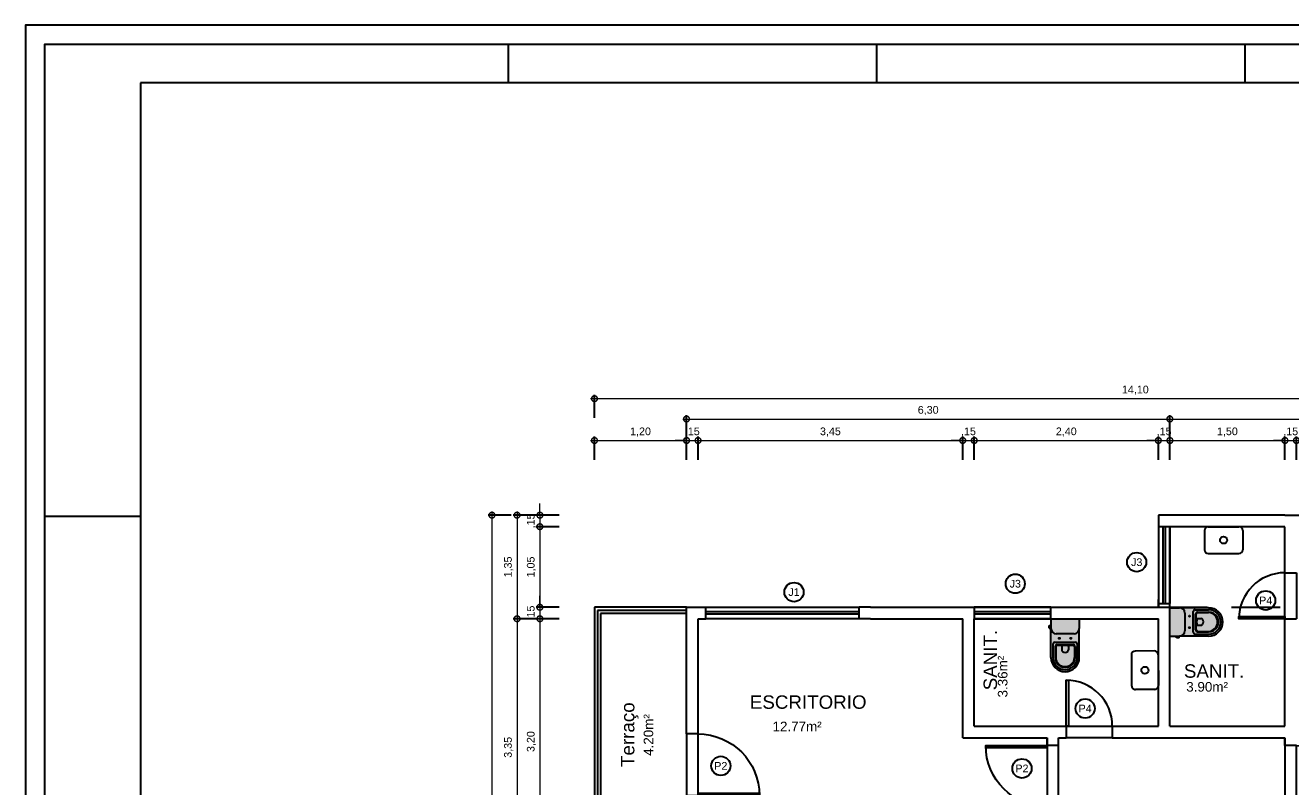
# Model space of a CAD drawing. Header units: metres. Extents: x -48 to 192, y -52 to 76.
# Drawn here: x 70.54 to 87.04, y 8.55 to 18.47 of the extents above; entities that cross this region are included whole.
import ezdxf
from ezdxf.enums import TextEntityAlignment as Align

# ---------------------------------------------------------------- set-up
doc = ezdxf.new("R2010")
doc.units = ezdxf.units.M
doc.header["$LTSCALE"] = 0.1
doc.linetypes.add('DIVIDE', pattern=[31.75, 12.7, -6.35, 0, -6.35, 0, -6.35])
doc.linetypes.add('HIDDEN', pattern=[9.525, 6.35, -3.175])
doc.layers.add('0_MRG_AUX', color=7, linetype='Continuous', true_color=0xecbcd1, plot=False)
for name, color, linetype in [('ARQ_ALV CT', 5, 'Continuous'), ('ARQ_ALV VS', 2, 'Continuous'), ('ARQ_CONC VS', 2, 'Continuous'), ('ARQ_ESQ CT', 30, 'Continuous'), ('ARQ_MOB 01', 1, 'Continuous'), ('ARQ_PISO', 1, 'Continuous'), ('ARQ_PROJ INF', 1, 'HIDDEN'), ('ARQ_PROJ SUP', 1, 'DIVIDE'), ('ARQ_SAN 01', 1, 'Continuous'), ('ARQ_SAN 02', 2, 'Continuous'), ('ARQ_TXT 01', 1, 'Continuous'), ('MRG_EXTERNA', 1, 'Continuous'), ('MRG_INTERNA', 2, 'Continuous'), ('SIMB_02', 2, 'Continuous'), ('SIMB_TXT', 1, 'Continuous')]:
    doc.layers.add(name, color=color, linetype=linetype)
doc.layers.add('ARQ_COTA_AZUL', color=5, linetype='Continuous', lineweight=20, true_color=0x0000ff)
doc.styles.add('Annot_2.5mm', font='arial.ttf', dxfattribs={"height": 2.5})
doc.styles.add('Annot_3.5mm', font='arial.ttf', dxfattribs={"height": 3.5})
doc.styles.add('cota', font='arial.ttf')
doc.styles.add('SIMB', font='arial.ttf')
doc.dimstyles.new('Info 01 - annot', dxfattribs={"dimtxt": 2, "dimasz": 3, "dimexe": 1, "dimexo": 1, "dimgap": 1, "dimtad": 1, "dimzin": 4, "dimtxsty": 'cota', "dimblk": 'DOTSMALL', "dimcen": 2, "dimdle": 1, "dimclrd": 256, "dimclre": 256, "dimclrt": 1, "dimazin": 2, "dimtfac": 0.09, "dimtix": 1, "dimtmove": 2, "dimatfit": 2, "dimfxl": 5, "dimfxlon": 1, "dimtolj": 1, "dimtzin": 4, "dimlwd": -1, "dimarcsym": 1})

# ---------------------------------------------------------------- blocks, each defined once
blk = doc.blocks.new('P2')
at = {"layer": 'ARQ_ALV CT'}
for p, q in [((0, 0), (0, 0.15)), ((0.8, 0.15), (0.8, 0))]:
    blk.add_line(p, q, dxfattribs=at)
at = {"layer": 'ARQ_ESQ CT'}
blk.add_lwpolyline([(0, 0.15), (0.03, 0.15), (0.03, 0.95), (0, 0.95)], close=True, dxfattribs=at)
at = {"layer": 'ARQ_PISO'}
for p, q in [((0, 0.15), (0.8, 0.15)), ((0.8, 0), (0, 0))]:
    blk.add_line(p, q, dxfattribs=at)
blk.add_arc((0, 0.15), 0.8, 0, 90, dxfattribs=at)
blk = doc.blocks.new('P4')
at = {"layer": 'ARQ_ALV CT'}
for p, q in [((-0.15, 0), (-0.15, 0.6)), ((-0.15, 0.6), (0, 0.6)), ((-0.15, 0), (0, 0))]:
    blk.add_line(p, q, dxfattribs=at)
at = {"layer": 'ARQ_ESQ CT'}
blk.add_lwpolyline([(-0.15, 0), (-0.75, 0), (-0.75, 0.03), (-0.15, 0.03)], close=True, dxfattribs=at)
at = {"layer": 'ARQ_PISO'}
for p, q in [((-0.15, 0), (-0.15, 0.6)), ((0, 0.6), (0, 0))]:
    blk.add_line(p, q, dxfattribs=at)
blk.add_arc((-0.15, 0), 0.6, 90, 180, dxfattribs=at)
blk = doc.blocks.new('J3')
at = {"layer": 'ARQ_ALV CT'}
for p, q in [((0, 0.15), (0, 0)), ((1, 0), (1, 0.15))]:
    blk.add_line(p, q, dxfattribs=at)
at = {"layer": 'ARQ_ALV VS'}
for p, q in [((0, 0.15), (1, 0.15)), ((0, 0), (1, 0))]:
    blk.add_line(p, q, dxfattribs=at)
at = {"layer": 'ARQ_PROJ SUP'}
for p, q in [((0, 0.09), (1, 0.09)), ((0, 0.06), (1, 0.06))]:
    blk.add_line(p, q, dxfattribs=at)
blk = doc.blocks.new('COD_ESQ')
at = {"layer": 'SIMB_02'}
blk.add_circle((0, 0), 2.5, dxfattribs=at)
at = {"layer": 'SIMB_TXT', "style": 'SIMB'}
blk.add_attdef('CDESQ', text='', height=2, dxfattribs=at).set_placement((0, 0), align=Align.MIDDLE_CENTER)
blk = doc.blocks.new('VASO_BELL')
at = {"true_color": 0xffffff}
h = blk.add_hatch(color=7, dxfattribs=at)
h.dxf.hatch_style = 1
edge = h.paths.add_edge_path()
edge.add_line((0, 0), (0.37, 0))
edge.add_line((0.37, 0), (0.37, -0.126))
edge.add_line((0.37, -0.126), (0.37, -0.505))
edge.add_arc((0.185, -0.505), 0.185, 180, 360, ccw=False)
edge.add_line((0, -0.505), (0, -0.126))
edge.add_line((0, -0.126), (0, 0))
h = blk.add_hatch(color=7, dxfattribs=at)
h.dxf.hatch_style = 1
h.paths.add_polyline_path([(-0.007, -0.086), (-0.022, -0.086), (-0.022, -0.121), (-0.007, -0.121)])
h = blk.add_hatch(color=7, dxfattribs=at)
h.dxf.hatch_style = 1
h.paths.add_polyline_path([(0, -0.089), (-0.007, -0.089), (-0.007, -0.117), (0, -0.117)])
at = {"layer": 'ARQ_SAN 01'}
for p, q in [((0.056, -0.361), (0.056, -0.505)), ((0.062, -0.361), (0.062, -0.505)), ((0.082, -0.336), (0.288, -0.336)), ((0.082, -0.342), (0.288, -0.342)), ((0.141, -0.353), (0.141, -0.406)), ((0.229, -0.353), (0.229, -0.406)), ((0.308, -0.361), (0.308, -0.505)), ((0.314, -0.361), (0.314, -0.505))]:
    blk.add_line(p, q, dxfattribs=at)
for centre in [(0.11, -0.255), (0.26, -0.255)]:
    blk.add_circle(centre, 0.0075, dxfattribs=at)
for centre, radius, start, end in [((0.082, -0.361), 0.025, 90, 180), ((0.082, -0.361), 0.019, 90, 180), ((0.191, -0.592), 0.244, 91.4264, 101.8331), ((0.168, -0.406), 0.027, 180, 229.1678), ((0.185, -0.386), 0.053, 229.1678, 310.8322), ((0.179, -0.592), 0.244, 78.1669, 88.5736), ((0.202, -0.406), 0.027, 310.8322, 0), ((0.288, -0.361), 0.025, 0, 90), ((0.288, -0.361), 0.019, 0, 90), ((0.185, -0.505), 0.129, 179.7773, 0.2227), ((0.185, -0.499), 0.123, 182.6006, 357.3994)]:
    blk.add_arc(centre, radius, start, end, dxfattribs=at)
at = {"layer": 'ARQ_SAN 02'}
for p, q in [((0, 0), (0, -0.126)), ((0, 0), (0.37, 0)), ((0.37, 0), (0.37, -0.126)), ((-0.022, -0.086), (-0.007, -0.086)), ((-0.022, -0.121), (-0.022, -0.086)), ((-0.022, -0.121), (-0.007, -0.121)), ((-0.007, -0.121), (-0.007, -0.086)), ((0, -0.089), (-0.007, -0.089)), ((0, -0.117), (-0.007, -0.117)), ((0, -0.505), (0, -0.126)), ((0.37, -0.505), (0.37, -0.126)), ((0.051, -0.306), (0.319, -0.306)), ((0.301, -0.195), (0.069, -0.195)), ((0.026, -0.331), (0.026, -0.505)), ((0.344, -0.331), (0.344, -0.505))]:
    blk.add_line(p, q, dxfattribs=at)
for centre, radius, start, end in [((0.069, -0.126), 0.069, 180, 270), ((0.301, -0.126), 0.069, 270, 0), ((0.051, -0.331), 0.025, 90, 180), ((0.319, -0.331), 0.025, 0, 90), ((0.185, -0.505), 0.185, 180, 0), ((0.185, -0.505), 0.159, 180, 0)]:
    blk.add_arc(centre, radius, start, end, dxfattribs=at)
blk = doc.blocks.new('PIA')
at = {"layer": 'ARQ_MOB 01'}
for p, q in [((-0.35, 0.2), (-0.35, -0.2)), ((-0.05, 0.25), (-0.3, 0.25)), ((0, 0.2), (0, -0.2)), ((-0.05, -0.25), (-0.3, -0.25))]:
    blk.add_line(p, q, dxfattribs=at)
blk.add_circle((-0.175, 0), 0.0461, dxfattribs=at)
for centre, start, end in [((-0.3, 0.2), 90, 180), ((-0.05, 0.2), 0, 90), ((-0.3, -0.2), 180, 270), ((-0.05, -0.2), 270, 0)]:
    blk.add_arc(centre, 0.05, start, end, dxfattribs=at)
blk = doc.blocks.new('_DotSmall')
at = {"color": 0, "linetype": 'ByBlock', "const_width": 0.5}
blk.add_lwpolyline([(-0.0625, 0, 1), (0.0625, 0, 1)], format="xyb", close=True, dxfattribs=at)
blk = doc.blocks.new('*D116')
at = {"layer": 'ARQ_COTA_AZUL', "transparency": 16777216}
blk.add_line((77.911, 13.058), (79.211, 13.058), dxfattribs=at)
at = {"layer": 'ARQ_COTA_AZUL', "lineweight": -2, "transparency": 16777216}
for p, q in [((77.961, 12.808), (77.961, 13.108)), ((79.161, 12.808), (79.161, 13.108))]:
    blk.add_line(p, q, dxfattribs=at)
at = {"layer": 'ARQ_COTA_AZUL', "transparency": 16777216, "xscale": 0.15, "yscale": 0.15, "zscale": 0.15, "rotation": 180}
blk.add_blockref('_DotSmall', (77.961, 13.058), dxfattribs=at)
at = {"layer": 'ARQ_COTA_AZUL', "transparency": 16777216, "xscale": 0.15, "yscale": 0.15, "zscale": 0.15}
blk.add_blockref('_DotSmall', (79.161, 13.058), dxfattribs=at)
at = {"layer": 'ARQ_COTA_AZUL', "color": 1, "transparency": 16777216, "insert": (78.561, 13.168), "char_height": 0.1, "attachment_point": 5, "style": 'cota'}
blk.add_mtext('\\A1;1,20', dxfattribs=at)
blk = doc.blocks.new('*D117')
at = {"layer": 'ARQ_COTA_AZUL', "transparency": 16777216}
for p, q in [((79.161, 13.058), (79.011, 13.058)), ((79.161, 13.058), (79.311, 13.058)), ((79.311, 13.058), (79.461, 13.058))]:
    blk.add_line(p, q, dxfattribs=at)
at = {"layer": 'ARQ_COTA_AZUL', "lineweight": -2, "transparency": 16777216}
for p, q in [((79.161, 12.808), (79.161, 13.108)), ((79.311, 12.808), (79.311, 13.108))]:
    blk.add_line(p, q, dxfattribs=at)
at = {"layer": 'ARQ_COTA_AZUL', "transparency": 16777216, "xscale": 0.15, "yscale": 0.15, "zscale": 0.15}
blk.add_blockref('_DotSmall', (79.161, 13.058), dxfattribs=at)
at = {"layer": 'ARQ_COTA_AZUL', "transparency": 16777216, "xscale": 0.15, "yscale": 0.15, "zscale": 0.15, "rotation": 180}
blk.add_blockref('_DotSmall', (79.311, 13.058), dxfattribs=at)
at = {"layer": 'ARQ_COTA_AZUL', "color": 1, "transparency": 16777216, "insert": (79.236, 13.168), "char_height": 0.1, "attachment_point": 5, "style": 'cota'}
blk.add_mtext('\\A1;,15', dxfattribs=at)
blk = doc.blocks.new('*D118')
at = {"layer": 'ARQ_COTA_AZUL', "transparency": 16777216}
blk.add_line((79.261, 13.058), (82.811, 13.058), dxfattribs=at)
at = {"layer": 'ARQ_COTA_AZUL', "lineweight": -2, "transparency": 16777216}
for p, q in [((79.311, 12.808), (79.311, 13.108)), ((82.761, 12.808), (82.761, 13.108))]:
    blk.add_line(p, q, dxfattribs=at)
at = {"layer": 'ARQ_COTA_AZUL', "transparency": 16777216, "xscale": 0.15, "yscale": 0.15, "zscale": 0.15, "rotation": 180}
blk.add_blockref('_DotSmall', (79.311, 13.058), dxfattribs=at)
at = {"layer": 'ARQ_COTA_AZUL', "transparency": 16777216, "xscale": 0.15, "yscale": 0.15, "zscale": 0.15}
blk.add_blockref('_DotSmall', (82.761, 13.058), dxfattribs=at)
at = {"layer": 'ARQ_COTA_AZUL', "color": 1, "transparency": 16777216, "insert": (81.036, 13.168), "char_height": 0.1, "attachment_point": 5, "style": 'cota'}
blk.add_mtext('\\A1;3,45', dxfattribs=at)
blk = doc.blocks.new('*D119')
at = {"layer": 'ARQ_COTA_AZUL', "transparency": 16777216}
for p, q in [((82.761, 13.058), (82.611, 13.058)), ((82.761, 13.058), (82.911, 13.058)), ((82.911, 13.058), (83.061, 13.058))]:
    blk.add_line(p, q, dxfattribs=at)
at = {"layer": 'ARQ_COTA_AZUL', "lineweight": -2, "transparency": 16777216}
for p, q in [((82.761, 12.808), (82.761, 13.108)), ((82.911, 12.808), (82.911, 13.108))]:
    blk.add_line(p, q, dxfattribs=at)
at = {"layer": 'ARQ_COTA_AZUL', "transparency": 16777216, "xscale": 0.15, "yscale": 0.15, "zscale": 0.15}
blk.add_blockref('_DotSmall', (82.761, 13.058), dxfattribs=at)
at = {"layer": 'ARQ_COTA_AZUL', "transparency": 16777216, "xscale": 0.15, "yscale": 0.15, "zscale": 0.15, "rotation": 180}
blk.add_blockref('_DotSmall', (82.911, 13.058), dxfattribs=at)
at = {"layer": 'ARQ_COTA_AZUL', "color": 1, "transparency": 16777216, "insert": (82.836, 13.168), "char_height": 0.1, "attachment_point": 5, "style": 'cota'}
blk.add_mtext('\\A1;,15', dxfattribs=at)
blk = doc.blocks.new('*D120')
at = {"layer": 'ARQ_COTA_AZUL', "transparency": 16777216}
blk.add_line((82.861, 13.058), (85.361, 13.058), dxfattribs=at)
at = {"layer": 'ARQ_COTA_AZUL', "lineweight": -2, "transparency": 16777216}
for p, q in [((82.911, 12.808), (82.911, 13.108)), ((85.311, 12.808), (85.311, 13.108))]:
    blk.add_line(p, q, dxfattribs=at)
at = {"layer": 'ARQ_COTA_AZUL', "transparency": 16777216, "xscale": 0.15, "yscale": 0.15, "zscale": 0.15, "rotation": 180}
blk.add_blockref('_DotSmall', (82.911, 13.058), dxfattribs=at)
at = {"layer": 'ARQ_COTA_AZUL', "transparency": 16777216, "xscale": 0.15, "yscale": 0.15, "zscale": 0.15}
blk.add_blockref('_DotSmall', (85.311, 13.058), dxfattribs=at)
at = {"layer": 'ARQ_COTA_AZUL', "color": 1, "transparency": 16777216, "insert": (84.111, 13.168), "char_height": 0.1, "attachment_point": 5, "style": 'cota'}
blk.add_mtext('\\A1;2,40', dxfattribs=at)
blk = doc.blocks.new('*D121')
at = {"layer": 'ARQ_COTA_AZUL', "transparency": 16777216}
for p, q in [((85.311, 13.058), (85.161, 13.058)), ((85.311, 13.058), (85.461, 13.058)), ((85.461, 13.058), (85.611, 13.058))]:
    blk.add_line(p, q, dxfattribs=at)
at = {"layer": 'ARQ_COTA_AZUL', "lineweight": -2, "transparency": 16777216}
for p, q in [((85.311, 12.808), (85.311, 13.108)), ((85.461, 12.808), (85.461, 13.108))]:
    blk.add_line(p, q, dxfattribs=at)
at = {"layer": 'ARQ_COTA_AZUL', "transparency": 16777216, "xscale": 0.15, "yscale": 0.15, "zscale": 0.15}
blk.add_blockref('_DotSmall', (85.311, 13.058), dxfattribs=at)
at = {"layer": 'ARQ_COTA_AZUL', "transparency": 16777216, "xscale": 0.15, "yscale": 0.15, "zscale": 0.15, "rotation": 180}
blk.add_blockref('_DotSmall', (85.461, 13.058), dxfattribs=at)
at = {"layer": 'ARQ_COTA_AZUL', "color": 1, "transparency": 16777216, "insert": (85.386, 13.168), "char_height": 0.1, "attachment_point": 5, "style": 'cota'}
blk.add_mtext('\\A1;,15', dxfattribs=at)
blk = doc.blocks.new('*D122')
at = {"layer": 'ARQ_COTA_AZUL', "transparency": 16777216}
blk.add_line((85.411, 13.058), (87.011, 13.058), dxfattribs=at)
at = {"layer": 'ARQ_COTA_AZUL', "lineweight": -2, "transparency": 16777216}
for p, q in [((85.461, 12.808), (85.461, 13.108)), ((86.961, 12.808), (86.961, 13.108))]:
    blk.add_line(p, q, dxfattribs=at)
at = {"layer": 'ARQ_COTA_AZUL', "transparency": 16777216, "xscale": 0.15, "yscale": 0.15, "zscale": 0.15, "rotation": 180}
blk.add_blockref('_DotSmall', (85.461, 13.058), dxfattribs=at)
at = {"layer": 'ARQ_COTA_AZUL', "transparency": 16777216, "xscale": 0.15, "yscale": 0.15, "zscale": 0.15}
blk.add_blockref('_DotSmall', (86.961, 13.058), dxfattribs=at)
at = {"layer": 'ARQ_COTA_AZUL', "color": 1, "transparency": 16777216, "insert": (86.211, 13.168), "char_height": 0.1, "attachment_point": 5, "style": 'cota'}
blk.add_mtext('\\A1;1,50', dxfattribs=at)
blk = doc.blocks.new('*D123')
at = {"layer": 'ARQ_COTA_AZUL', "transparency": 16777216}
for p, q in [((86.961, 13.058), (86.811, 13.058)), ((86.961, 13.058), (87.111, 13.058)), ((87.111, 13.058), (87.261, 13.058))]:
    blk.add_line(p, q, dxfattribs=at)
at = {"layer": 'ARQ_COTA_AZUL', "lineweight": -2, "transparency": 16777216}
for p, q in [((86.961, 12.808), (86.961, 13.108)), ((87.111, 12.808), (87.111, 13.108))]:
    blk.add_line(p, q, dxfattribs=at)
at = {"layer": 'ARQ_COTA_AZUL', "transparency": 16777216, "xscale": 0.15, "yscale": 0.15, "zscale": 0.15}
blk.add_blockref('_DotSmall', (86.961, 13.058), dxfattribs=at)
at = {"layer": 'ARQ_COTA_AZUL', "transparency": 16777216, "xscale": 0.15, "yscale": 0.15, "zscale": 0.15, "rotation": 180}
blk.add_blockref('_DotSmall', (87.111, 13.058), dxfattribs=at)
at = {"layer": 'ARQ_COTA_AZUL', "color": 1, "transparency": 16777216, "insert": (87.036, 13.168), "char_height": 0.1, "attachment_point": 5, "style": 'cota'}
blk.add_mtext('\\A1;,15', dxfattribs=at)
blk = doc.blocks.new('*D128')
at = {"layer": 'ARQ_COTA_AZUL', "lineweight": -2, "transparency": 16777216}
for p, q in [((79.161, 13.088), (79.161, 13.388)), ((85.461, 13.088), (85.461, 13.388))]:
    blk.add_line(p, q, dxfattribs=at)
at = {"layer": 'ARQ_COTA_AZUL', "transparency": 16777216}
blk.add_line((79.111, 13.338), (85.511, 13.338), dxfattribs=at)
at = {"layer": 'ARQ_COTA_AZUL', "transparency": 16777216, "xscale": 0.15, "yscale": 0.15, "zscale": 0.15, "rotation": 180}
blk.add_blockref('_DotSmall', (79.161, 13.338), dxfattribs=at)
at = {"layer": 'ARQ_COTA_AZUL', "transparency": 16777216, "xscale": 0.15, "yscale": 0.15, "zscale": 0.15}
blk.add_blockref('_DotSmall', (85.461, 13.338), dxfattribs=at)
at = {"layer": 'ARQ_COTA_AZUL', "color": 1, "transparency": 16777216, "insert": (82.311, 13.448), "char_height": 0.1, "attachment_point": 5, "style": 'cota'}
blk.add_mtext('\\A1;6,30', dxfattribs=at)
blk = doc.blocks.new('*D129')
at = {"layer": 'ARQ_COTA_AZUL', "lineweight": -2, "transparency": 16777216}
for p, q in [((85.461, 13.088), (85.461, 13.388)), ((90.761, 13.088), (90.761, 13.388))]:
    blk.add_line(p, q, dxfattribs=at)
at = {"layer": 'ARQ_COTA_AZUL', "transparency": 16777216}
blk.add_line((85.411, 13.338), (90.811, 13.338), dxfattribs=at)
at = {"layer": 'ARQ_COTA_AZUL', "transparency": 16777216, "xscale": 0.15, "yscale": 0.15, "zscale": 0.15, "rotation": 180}
blk.add_blockref('_DotSmall', (85.461, 13.338), dxfattribs=at)
at = {"layer": 'ARQ_COTA_AZUL', "transparency": 16777216, "xscale": 0.15, "yscale": 0.15, "zscale": 0.15}
blk.add_blockref('_DotSmall', (90.761, 13.338), dxfattribs=at)
at = {"layer": 'ARQ_COTA_AZUL', "color": 1, "transparency": 16777216, "insert": (88.111, 13.448), "char_height": 0.1, "attachment_point": 5, "style": 'cota'}
blk.add_mtext('\\A1;5,30', dxfattribs=at)
blk = doc.blocks.new('*D133')
at = {"layer": 'ARQ_COTA_AZUL', "transparency": 16777216}
for p, q in [((77.249, 12.085), (77.249, 12.235)), ((77.249, 12.085), (77.249, 11.935)), ((77.249, 11.935), (77.249, 11.785))]:
    blk.add_line(p, q, dxfattribs=at)
at = {"layer": 'ARQ_COTA_AZUL', "lineweight": -2, "transparency": 16777216}
for p, q in [((77.499, 12.085), (77.199, 12.085)), ((77.499, 11.935), (77.199, 11.935))]:
    blk.add_line(p, q, dxfattribs=at)
at = {"layer": 'ARQ_COTA_AZUL', "transparency": 16777216, "xscale": 0.15, "yscale": 0.15, "zscale": 0.15}
for p, rotation in [((77.249, 12.085), 270), ((77.249, 11.935), 90)]:
    blk.add_blockref('_DotSmall', p, dxfattribs=dict(at, rotation=rotation))
at = {"layer": 'ARQ_COTA_AZUL', "color": 1, "transparency": 16777216, "insert": (77.139, 12.01), "char_height": 0.1, "attachment_point": 5, "rotation": 90, "style": 'cota'}
blk.add_mtext('\\A1;,15', dxfattribs=at)
blk = doc.blocks.new('*D134')
at = {"layer": 'ARQ_COTA_AZUL', "lineweight": -2, "transparency": 16777216}
for p, q in [((77.499, 11.935), (77.199, 11.935)), ((77.499, 10.885), (77.199, 10.885))]:
    blk.add_line(p, q, dxfattribs=at)
at = {"layer": 'ARQ_COTA_AZUL', "transparency": 16777216}
blk.add_line((77.249, 11.985), (77.249, 10.835), dxfattribs=at)
at = {"layer": 'ARQ_COTA_AZUL', "transparency": 16777216, "xscale": 0.15, "yscale": 0.15, "zscale": 0.15}
for p, rotation in [((77.249, 11.935), 90), ((77.249, 10.885), 270)]:
    blk.add_blockref('_DotSmall', p, dxfattribs=dict(at, rotation=rotation))
at = {"layer": 'ARQ_COTA_AZUL', "color": 1, "transparency": 16777216, "insert": (77.139, 11.41), "char_height": 0.1, "attachment_point": 5, "rotation": 90, "style": 'cota'}
blk.add_mtext('\\A1;1,05', dxfattribs=at)
blk = doc.blocks.new('*D135')
at = {"layer": 'ARQ_COTA_AZUL', "transparency": 16777216}
for p, q in [((77.249, 10.885), (77.249, 11.035)), ((77.249, 10.885), (77.249, 10.735)), ((77.249, 10.735), (77.249, 10.585))]:
    blk.add_line(p, q, dxfattribs=at)
at = {"layer": 'ARQ_COTA_AZUL', "lineweight": -2, "transparency": 16777216}
for p, q in [((77.499, 10.885), (77.199, 10.885)), ((77.499, 10.735), (77.199, 10.735))]:
    blk.add_line(p, q, dxfattribs=at)
at = {"layer": 'ARQ_COTA_AZUL', "transparency": 16777216, "xscale": 0.15, "yscale": 0.15, "zscale": 0.15}
for p, rotation in [((77.249, 10.885), 270), ((77.249, 10.735), 90)]:
    blk.add_blockref('_DotSmall', p, dxfattribs=dict(at, rotation=rotation))
at = {"layer": 'ARQ_COTA_AZUL', "color": 1, "transparency": 16777216, "insert": (77.139, 10.81), "char_height": 0.1, "attachment_point": 5, "rotation": 90, "style": 'cota'}
blk.add_mtext('\\A1;,15', dxfattribs=at)
blk = doc.blocks.new('*D136')
at = {"layer": 'ARQ_COTA_AZUL', "lineweight": -2, "transparency": 16777216}
for p, q in [((77.499, 10.735), (77.199, 10.735)), ((77.499, 7.535), (77.199, 7.535))]:
    blk.add_line(p, q, dxfattribs=at)
at = {"layer": 'ARQ_COTA_AZUL', "transparency": 16777216}
blk.add_line((77.249, 10.785), (77.249, 7.485), dxfattribs=at)
at = {"layer": 'ARQ_COTA_AZUL', "transparency": 16777216, "xscale": 0.15, "yscale": 0.15, "zscale": 0.15}
for p, rotation in [((77.249, 10.735), 90), ((77.249, 7.535), 270)]:
    blk.add_blockref('_DotSmall', p, dxfattribs=dict(at, rotation=rotation))
at = {"layer": 'ARQ_COTA_AZUL', "color": 1, "transparency": 16777216, "insert": (77.139, 9.135), "char_height": 0.1, "attachment_point": 5, "rotation": 90, "style": 'cota'}
blk.add_mtext('\\A1;3,20', dxfattribs=at)
blk = doc.blocks.new('*D142')
at = {"layer": 'ARQ_COTA_AZUL', "lineweight": -2, "transparency": 16777216}
for p, q in [((77.202, 12.085), (76.902, 12.085)), ((77.202, 10.735), (76.902, 10.735))]:
    blk.add_line(p, q, dxfattribs=at)
at = {"layer": 'ARQ_COTA_AZUL', "transparency": 16777216}
blk.add_line((76.952, 12.135), (76.952, 10.685), dxfattribs=at)
at = {"layer": 'ARQ_COTA_AZUL', "transparency": 16777216, "xscale": 0.15, "yscale": 0.15, "zscale": 0.15}
for p, rotation in [((76.952, 12.085), 90), ((76.952, 10.735), 270)]:
    blk.add_blockref('_DotSmall', p, dxfattribs=dict(at, rotation=rotation))
at = {"layer": 'ARQ_COTA_AZUL', "color": 1, "transparency": 16777216, "insert": (76.842, 11.41), "char_height": 0.1, "attachment_point": 5, "rotation": 90, "style": 'cota'}
blk.add_mtext('\\A1;1,35', dxfattribs=at)
blk = doc.blocks.new('*D143')
at = {"layer": 'ARQ_COTA_AZUL', "lineweight": -2, "transparency": 16777216}
for p, q in [((77.202, 10.735), (76.902, 10.735)), ((77.202, 7.385), (76.902, 7.385))]:
    blk.add_line(p, q, dxfattribs=at)
at = {"layer": 'ARQ_COTA_AZUL', "transparency": 16777216}
blk.add_line((76.952, 10.785), (76.952, 7.335), dxfattribs=at)
at = {"layer": 'ARQ_COTA_AZUL', "transparency": 16777216, "xscale": 0.15, "yscale": 0.15, "zscale": 0.15}
for p, rotation in [((76.952, 10.735), 90), ((76.952, 7.385), 270)]:
    blk.add_blockref('_DotSmall', p, dxfattribs=dict(at, rotation=rotation))
at = {"layer": 'ARQ_COTA_AZUL', "color": 1, "transparency": 16777216, "insert": (76.842, 9.06), "char_height": 0.1, "attachment_point": 5, "rotation": 90, "style": 'cota'}
blk.add_mtext('\\A1;3,35', dxfattribs=at)
blk = doc.blocks.new('*D146')
at = {"layer": 'ARQ_COTA_AZUL', "lineweight": -2, "transparency": 16777216}
for p, q in [((76.874, 12.085), (76.574, 12.085)), ((76.874, 1.935), (76.574, 1.935))]:
    blk.add_line(p, q, dxfattribs=at)
at = {"layer": 'ARQ_COTA_AZUL', "transparency": 16777216}
blk.add_line((76.624, 12.135), (76.624, 1.885), dxfattribs=at)
at = {"layer": 'ARQ_COTA_AZUL', "transparency": 16777216, "xscale": 0.15, "yscale": 0.15, "zscale": 0.15}
for p, rotation in [((76.624, 12.085), 90), ((76.624, 1.935), 270)]:
    blk.add_blockref('_DotSmall', p, dxfattribs=dict(at, rotation=rotation))
at = {"layer": 'ARQ_COTA_AZUL', "color": 1, "transparency": 16777216, "insert": (76.513, 7.01), "char_height": 0.1, "attachment_point": 5, "rotation": 90, "style": 'cota'}
blk.add_mtext('\\A1;10,15', dxfattribs=at)
blk = doc.blocks.new('FORMATO_A2mmD')
at = {"layer": '0_MRG_AUX'}
blk.add_lwpolyline([(5, -5), (5, 425), (-599, 425), (-599, -5)], close=True, dxfattribs=at)
at = {"layer": 'MRG_EXTERNA'}
blk.add_lwpolyline([(0, 0), (0, 420), (-594, 420), (-594, 0)], close=True, dxfattribs=at)
at = {"layer": 'MRG_INTERNA'}
for p, q in [((-473, 410), (-473, 420)), ((-377, 410), (-377, 420)), ((-377, 410), (-377, 420)), ((-281, 410), (-281, 420)), ((-569, 297), (-594, 297))]:
    blk.add_line(p, q, dxfattribs=at)
blk.add_lwpolyline([(-569, 410), (-569, 10), (-10, 10), (-10, 410)], close=True, dxfattribs=at)
blk = doc.blocks.new('*D182')
at = {"layer": 'ARQ_COTA_AZUL', "transparency": 16777216}
blk.add_line((92.111, 13.603), (77.911, 13.603), dxfattribs=at)
at = {"layer": 'ARQ_COTA_AZUL', "lineweight": -2, "transparency": 16777216}
for p, q in [((77.961, 13.353), (77.961, 13.653)), ((92.061, 13.353), (92.061, 13.653))]:
    blk.add_line(p, q, dxfattribs=at)
at = {"layer": 'ARQ_COTA_AZUL', "transparency": 16777216, "xscale": 0.15, "yscale": 0.15, "zscale": 0.15, "rotation": 180}
blk.add_blockref('_DotSmall', (77.961, 13.603), dxfattribs=at)
at = {"layer": 'ARQ_COTA_AZUL', "transparency": 16777216, "xscale": 0.15, "yscale": 0.15, "zscale": 0.15}
blk.add_blockref('_DotSmall', (92.061, 13.603), dxfattribs=at)
at = {"layer": 'ARQ_COTA_AZUL', "color": 1, "transparency": 16777216, "insert": (85.011, 13.713), "char_height": 0.1, "attachment_point": 5, "style": 'cota'}
blk.add_mtext('\\A1;14,10', dxfattribs=at)

msp = doc.modelspace()

# ---------------------------------------------------------------- linework, layer by layer
at = {"layer": 'ARQ_ALV CT'}
for p, q in [((86.961, 12.085), (85.311, 12.085)), ((85.311, 12.085), (85.311, 10.885)), ((86.961, 12.085), (90.761, 12.085)), ((86.961, 11.935), (85.461, 11.935)), ((85.461, 9.335), (85.461, 11.935)), ((86.961, 11.91), (86.961, 11.935)), ((86.961, 11.335), (86.961, 11.91)), ((85.311, 10.885), (85.311, 10.985)), ((79.161, 10.885), (79.411, 10.885)), ((79.161, 9.234), (79.161, 10.885)), ((79.311, 10.735), (79.411, 10.735)), ((79.311, 9.234), (79.311, 10.735)), ((79.411, 10.735), (79.411, 10.885)), ((81.411, 10.735), (81.411, 10.885)), ((81.561, 10.885), (81.411, 10.885)), ((81.561, 10.735), (81.411, 10.735)), ((81.561, 10.885), (82.186, 10.885)), ((81.561, 10.735), (82.186, 10.735)), ((82.186, 10.885), (85.311, 10.885)), ((82.186, 10.735), (82.761, 10.735)), ((82.761, 9.185), (82.761, 10.735)), ((82.911, 9.335), (82.911, 10.735)), ((82.911, 10.735), (85.311, 10.735)), ((83.211, 10.735), (85.311, 10.735)), ((85.311, 9.335), (85.311, 10.735)), ((85.461, 9.485), (85.461, 10.735)), ((86.961, 9.335), (86.961, 10.735)), ((86.961, 9.335), (86.961, 10.735)), ((82.911, 9.335), (84.111, 9.335)), ((84.711, 9.335), (85.311, 9.335)), ((85.461, 9.335), (86.961, 9.335)), ((82.761, 9.185), (83.861, 9.185)), ((83.861, 9.185), (83.861, 9.085)), ((83.861, 9.085), (83.861, 9.185)), ((84.011, 9.185), (84.111, 9.185)), ((84.011, 9.185), (84.111, 9.185)), ((84.011, 9.085), (84.011, 9.185)), ((84.711, 9.185), (86.961, 9.185)), ((86.961, 9.185), (86.961, 9.085)), ((86.961, 9.085), (86.961, 9.185)), ((86.961, 9.085), (86.961, 9.185))]:
    msp.add_line(p, q, dxfattribs=at)
at = {"layer": 'ARQ_ALV VS'}
for p, q in [((79.411, 10.885), (81.411, 10.885)), ((81.411, 10.735), (79.411, 10.735))]:
    msp.add_line(p, q, dxfattribs=at)
at = {"layer": 'ARQ_ESQ CT'}
for p, q in [((81.411, 10.825), (79.411, 10.825)), ((81.411, 10.795), (79.411, 10.795))]:
    msp.add_line(p, q, dxfattribs=at)
at = {"layer": 'ARQ_PISO'}
for p, q in [((77.961, 10.885), (77.961, 7.385)), ((79.161, 10.885), (77.961, 10.885)), ((78.001, 10.845), (78.001, 7.425)), ((79.161, 10.845), (78.001, 10.845)), ((79.161, 10.805), (78.041, 10.805)), ((78.041, 10.805), (78.041, 7.465))]:
    msp.add_line(p, q, dxfattribs=at)
at = {"layer": 'ARQ_PROJ INF'}
msp.add_line((85.311, 10.885), (86.961, 10.885), dxfattribs=at)

# ---------------------------------------------------------------- block references
at = {"layer": 'ARQ_ALV CT'}
for name, p, rotation in [('PIA', (86.161, 11.935), 90), ('VASO_BELL', (85.461, 10.509), 90), ('PIA', (85.311, 10.066), 0.4983824448379958), ('P4', (84.111, 9.185), 270)]:
    msp.add_blockref(name, p, dxfattribs=dict(at, rotation=rotation))
at = {"layer": 'ARQ_ALV CT', "xscale": 0.05, "yscale": 0.05, "zscale": 0.05}
for p, values in [((85.029, 11.473), {'CDESQ': 'J3'}), ((83.446, 11.192), {'CDESQ': 'J3'}), ((80.562, 11.083), {'CDESQ': 'J1'}), ((86.71, 10.974), {'CDESQ': 'P4'}), ((84.357, 9.566), {'CDESQ': 'P4'}), ((79.608, 8.818), {'CDESQ': 'P2'}), ((83.533, 8.785), {'CDESQ': 'P2'})]:
    msp.add_blockref('COD_ESQ', p, dxfattribs=at).add_auto_attribs(values)
at = {"layer": 'ARQ_ALV CT'}
for name, p in [('P4', (87.111, 10.735)), ('VASO_BELL', (83.911, 10.735))]:
    msp.add_blockref(name, p, dxfattribs=at)
at = {"layer": 'ARQ_ALV CT', "xscale": -1}
for p, rotation in [((79.161, 8.434), 270), ((84.011, 9.085), 90.00000000000112), ((86.961, 8.285), 270)]:
    msp.add_blockref('P2', p, dxfattribs=dict(at, rotation=rotation))
at = {"layer": 'ARQ_ALV VS'}
for p, rotation in [((85.311, 11.935), 270), ((83.911, 10.885), 180)]:
    msp.add_blockref('J3', p, dxfattribs=dict(at, rotation=rotation))
at = {"layer": 'ARQ_CONC VS', "xscale": 0.05, "yscale": 0.05, "zscale": 0.05}
msp.add_blockref('FORMATO_A2mmD', (100.492, -2.782), dxfattribs=at)

# ---------------------------------------------------------------- texts
at = {"layer": 'ARQ_TXT 01', "attachment_point": 1, "rotation": 90}
for s, insert, char_height, width, style in [('SANIT.', (83.033, 9.803), 0.175, 0.43249, 'Annot_3.5mm'), ('3.36m²', (83.219, 9.71), 0.125, 0.58709, 'Annot_2.5mm'), ('Terraço ', (78.306, 8.804), 0.175, 0.54453, 'Annot_3.5mm'), ('4.20m²', (78.602, 8.949), 0.125, 0.22045, 'Annot_2.5mm')]:
    msp.add_mtext(s, dxfattribs=dict(at, insert=insert, char_height=char_height, width=width, style=style))
at = {"layer": 'ARQ_TXT 01', "attachment_point": 1}
for s, insert, char_height, width, style in [('SANIT. ', (85.644, 10.142), 0.175, 1.09682, 'Annot_3.5mm'), ('3.90m²', (85.675, 9.911), 0.125, 1.28629, 'Annot_2.5mm'), ('ESCRITORIO', (79.986, 9.737), 0.175, 2.39558, 'Annot_3.5mm'), ('12.77m²', (80.282, 9.395), 0.125, 0.96447, 'Annot_2.5mm')]:
    msp.add_mtext(s, dxfattribs=dict(at, insert=insert, char_height=char_height, width=width, style=style))

# ---------------------------------------------------------------- dimensions: what is measured, and where the dimension line sits
at = {"layer": 'ARQ_COTA_AZUL'}
for base, p1, p2, picture, middle in [((77.961, 13.603), (92.061, 8.135), (77.961, 10.885), '*D182', (85.011, 13.713)), ((85.461, 13.338), (79.161, 10.885), (85.461, 11.935), '*D128', (82.311, 13.448)), ((90.761, 13.338), (85.461, 11.935), (90.761, 12.085), '*D129', (88.111, 13.448)), ((79.161, 13.058), (77.961, 10.885), (79.161, 10.885), '*D116', (78.561, 13.168)), ((79.311, 13.058), (79.161, 10.885), (79.311, 10.735), '*D117', (79.236, 13.168)), ((82.761, 13.058), (79.311, 10.735), (82.761, 10.735), '*D118', (81.036, 13.168)), ((82.911, 13.058), (82.761, 10.735), (82.911, 10.735), '*D119', (82.836, 13.168)), ((85.311, 13.058), (82.911, 10.735), (85.311, 10.735), '*D120', (84.111, 13.168)), ((85.461, 13.058), (85.311, 10.735), (85.461, 11.935), '*D121', (85.386, 13.168)), ((86.961, 13.058), (85.461, 11.935), (86.961, 11.935), '*D122', (86.211, 13.168)), ((87.111, 13.058), (86.961, 11.935), (87.111, 11.935), '*D123', (87.036, 13.168))]:
    dim = msp.add_linear_dim(base=base, p1=p1, p2=p2, dimstyle='Info 01 - annot', dxfattribs=at)
    dim.commit()
    dim.dimension.update_dxf_attribs({"geometry": picture, "text_midpoint": middle})
for base, p1, p2, picture, middle in [((77.249, 11.935), (85.311, 12.085), (85.311, 11.935), '*D133', (77.139, 12.01)), ((76.624, 1.935), (85.311, 12.085), (86.961, 1.935), '*D146', (76.513, 7.01)), ((76.952, 10.735), (85.311, 12.085), (85.311, 10.735), '*D142', (76.842, 11.41)), ((77.249, 10.885), (85.311, 11.935), (85.311, 10.885), '*D134', (77.139, 11.41)), ((77.249, 10.735), (85.311, 10.885), (85.311, 10.735), '*D135', (77.139, 10.81)), ((76.952, 7.385), (85.311, 10.735), (79.161, 7.385), '*D143', (76.842, 9.06)), ((77.249, 7.535), (85.311, 10.735), (79.311, 7.535), '*D136', (77.139, 9.135))]:
    dim = msp.add_linear_dim(base=base, p1=p1, p2=p2, angle=90, dimstyle='Info 01 - annot', dxfattribs=at)
    dim.commit()
    dim.dimension.update_dxf_attribs({"geometry": picture, "text_midpoint": middle})

doc.saveas('drawing.dxf')
